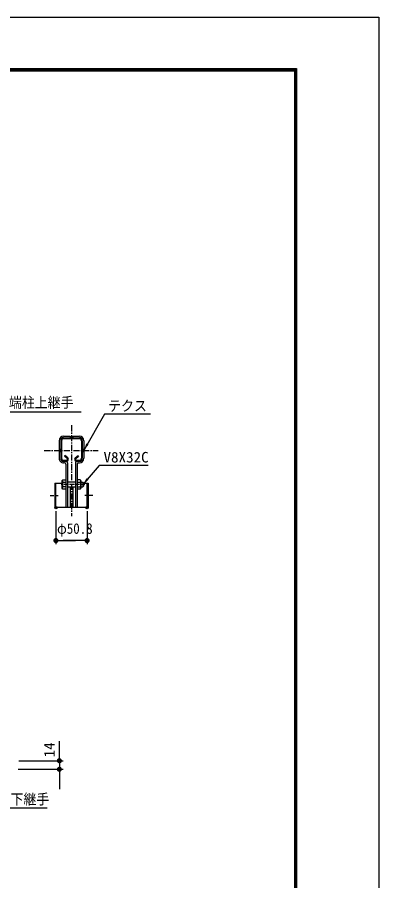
# Model space of a CAD drawing. Units: millimetres, scale not verified. Extents: x -5011 to 5012, y -3543 to 3544.
# Drawn here: x 3526 to 5012, y 0 to 3544 of the extents above; entities that cross this region are included whole.
import ezdxf
from ezdxf.enums import TextEntityAlignment as Align

# ---------------------------------------------------------------- set-up
doc = ezdxf.new("R2010")
doc.units = ezdxf.units.MM
doc.header["$LTSCALE"] = 20
doc.header["$PDMODE"] = 32
doc.header["$PDSIZE"] = 10
doc.linetypes.add('USER1', pattern=[1.125, 0.75, -0.125, 0.125, -0.125])
doc.linetypes.add('USER2', pattern=[2, 1.25, -0.25, 0.25, -0.25])
for name, color, linetype, lineweight in [('0-0_5寸法', 1, 'Continuous', 25), ('0-2_7詳細', 7, 'Continuous', 25), ('0-A_0', 7, 'Continuous', 25)]:
    doc.layers.add(name, color=color, linetype=linetype, lineweight=lineweight)
doc.layers.add('0-1_DEFPOINTS', color=7, linetype='Continuous')
doc.styles.add('ＭＳ ゴシック', font='')
doc.styles.get('ＭＳ ゴシック').set_extended_font_data('MS Gothic')

# ---------------------------------------------------------------- blocks, each defined once
blk = doc.blocks.new('M1')
at = {"layer": '0-0_5寸法'}
blk.add_line((-7, 0), (-54.01, 0), dxfattribs=at)
for points in [[(7, 0), (-7, 0), (-6.94, 0.88)], [(0, 0), (-6.94, -0.88), (-7, 0)], [(0, 0), (-7, 0), (7, 0)], [(6.94, 0.88), (-6.94, 0.88), (-6.78, 1.74)], [(7, 0), (-6.94, 0.88), (6.94, 0.88)], [(0, 0), (-6.78, -1.74), (-6.94, -0.88)], [(6.51, 2.58), (-6.78, 1.74), (-6.51, 2.58)], [(6.78, 1.74), (-6.78, 1.74), (6.51, 2.58)], [(6.94, 0.88), (-6.78, 1.74), (6.78, 1.74)], [(0, 0), (-6.51, -2.58), (-6.78, -1.74)], [(6.51, 2.58), (-6.51, 2.58), (-6.13, 3.37)], [(0, 0), (-6.13, -3.37), (-6.51, -2.58)], [(6.13, 3.37), (-6.13, 3.37), (-5.66, 4.11)], [(6.51, 2.58), (-6.13, 3.37), (6.13, 3.37)], [(0, 0), (-5.66, -4.11), (-6.13, -3.37)], [(5.66, 4.11), (-5.66, 4.11), (-5.1, 4.79)], [(6.13, 3.37), (-5.66, 4.11), (5.66, 4.11)], [(0, 0), (-5.1, -4.79), (-5.66, -4.11)], [(5.1, 4.79), (-5.1, 4.79), (-4.46, 5.39)], [(5.66, 4.11), (-5.1, 4.79), (5.1, 4.79)], [(0, 0), (-4.46, -5.39), (-5.1, -4.79)], [(3.75, 5.91), (-4.46, 5.39), (-3.75, 5.91)], [(4.46, 5.39), (-4.46, 5.39), (3.75, 5.91)], [(5.1, 4.79), (-4.46, 5.39), (4.46, 5.39)], [(0, 0), (-3.75, -5.91), (-4.46, -5.39)], [(3.75, 5.91), (-3.75, 5.91), (-2.98, 6.33)], [(0, 0), (-2.98, -6.33), (-3.75, -5.91)], [(2.98, 6.33), (-2.98, 6.33), (-2.16, 6.66)], [(3.75, 5.91), (-2.98, 6.33), (2.98, 6.33)], [(0, 0), (-2.16, -6.66), (-2.98, -6.33)], [(2.16, 6.66), (-2.16, 6.66), (-1.31, 6.88)], [(2.98, 6.33), (-2.16, 6.66), (2.16, 6.66)], [(0, 0), (-1.31, -6.88), (-2.16, -6.66)], [(1.31, 6.88), (-1.31, 6.88), (-0.44, 6.99)], [(2.16, 6.66), (-1.31, 6.88), (1.31, 6.88)], [(0, 0), (-0.44, -6.99), (-1.31, -6.88)], [(1.31, 6.88), (-0.44, 6.99), (0.44, 6.99)], [(0, 0), (0.44, -6.99), (-0.44, -6.99)], [(6.94, -0.88), (0, 0), (7, 0)], [(6.78, -1.74), (0, 0), (6.94, -0.88)], [(6.51, -2.58), (0, 0), (6.78, -1.74)], [(6.13, -3.37), (0, 0), (6.51, -2.58)], [(5.66, -4.11), (0, 0), (6.13, -3.37)], [(5.1, -4.79), (0, 0), (5.66, -4.11)], [(4.46, -5.39), (0, 0), (5.1, -4.79)], [(3.75, -5.91), (0, 0), (4.46, -5.39)], [(2.98, -6.33), (0, 0), (3.75, -5.91)], [(2.16, -6.66), (0, 0), (2.98, -6.33)], [(1.31, -6.88), (0, 0), (2.16, -6.66)], [(0.44, -6.99), (0, 0), (1.31, -6.88)]]:
    blk.add_solid(points, dxfattribs=at)

msp = doc.modelspace()

# ---------------------------------------------------------------- linework, layer by layer
at = {"layer": '0-0_5寸法'}
for p, q in [((3884.77, 1915.41), (3801.16, 1768.39)), ((4073.84, 1915.41), (3884.77, 1915.41)), ((3862.5, 1704.24), (3797.54, 1628.17)), ((4064.48, 1704.24), (3862.5, 1704.24)), ((3685.37, 1516.65), (3685.37, 1381.41)), ((3813.38, 1516.65), (3813.38, 1381.41)), ((3783.38, 1396.41), (3715.37, 1396.41)), ((3699.61, 522.72), (3699.61, 552.72)), ((3532.64, 492.72), (3714.61, 492.72)), ((3699.61, 492.72), (3699.61, 457.72)), ((3530.14, 457.72), (3714.61, 457.72)), ((3699.61, 427.72), (3699.61, 397.72))]:
    msp.add_line(p, q, dxfattribs=at)
for points in [[(3788.46, 1923), (3480.65, 1923), (3393.32, 1809.77)], [(3649.19, 298.46), (3384.33, 298.46), (3302.18, 496.37)]]:
    msp.add_lwpolyline(points, dxfattribs=at)
for points in [[(3800.18, 1766.65), (3810.48, 1795.31), (3819.53, 1790.16)], [(3796.25, 1626.65), (3811.77, 1652.85), (3819.69, 1646.08)]]:
    msp.add_solid(points, dxfattribs=at)
at = {"layer": '0-1_DEFPOINTS'}
for p in [(3685.37, 1531.65), (3813.38, 1531.65), (3685.37, 1396.41), (3699.61, 457.72)]:
    msp.add_point(p, dxfattribs=at)
at = {"layer": '0-2_7詳細', "color": 1, "linetype": 'USER2'}
for p, q in [((3749.38, 1869.39), (3749.38, 1496.45)), ((3637.58, 1766.65), (3858.55, 1766.65))]:
    msp.add_line(p, q, dxfattribs=at)
at = {"layer": '0-2_7詳細'}
for p, q in [((3717.12, 1824.72), (3744.38, 1824.72)), ((3717.12, 1818.37), (3781.63, 1818.37)), ((3717.12, 1814.56), (3781.63, 1814.56)), ((3744.38, 1824.72), (3744.38, 1818.37)), ((3754.38, 1824.72), (3754.38, 1818.37)), ((3754.38, 1824.72), (3781.63, 1824.72)), ((3698.58, 1806.18), (3698.58, 1766.65)), ((3704.93, 1806.18), (3704.93, 1734.04)), ((3708.74, 1806.18), (3708.74, 1734.04)), ((3790.02, 1806.18), (3790.02, 1734.04)), ((3793.83, 1806.18), (3793.83, 1734.04)), ((3800.18, 1806.18), (3800.18, 1766.65)), ((3698.58, 1771.65), (3704.93, 1771.65)), ((3698.58, 1766.65), (3698.58, 1734.04)), ((3698.58, 1761.65), (3704.93, 1761.65)), ((3731.18, 1733.1), (3720.03, 1743.15)), ((3765.02, 1735.93), (3776.18, 1745.98)), ((3767.57, 1733.1), (3778.72, 1743.15)), ((3776.18, 1745.98), (3778.72, 1743.15)), ((3793.83, 1771.65), (3800.18, 1771.65)), ((3793.83, 1761.65), (3800.18, 1761.65)), ((3800.18, 1766.65), (3800.18, 1734.04)), ((3717.12, 1725.66), (3729.05, 1725.66)), ((3717.12, 1721.85), (3729.1, 1721.85)), ((3720.8, 1715.5), (3717.12, 1715.5)), ((3725.8, 1710.5), (3725.8, 1531.65)), ((3733.37, 1714.85), (3733.37, 1531.65)), ((3765.38, 1714.85), (3765.38, 1531.65)), ((3765.38, 1714.43), (3765.38, 1655.78)), ((3769.65, 1721.85), (3781.63, 1721.85)), ((3769.7, 1725.66), (3781.63, 1725.66)), ((3772.95, 1710.5), (3772.95, 1531.65)), ((3777.95, 1715.5), (3781.63, 1715.5)), ((3681.13, 1631.65), (3681.13, 1531.65)), ((3681.13, 1631.65), (3711.57, 1631.65)), ((3685.37, 1531.65), (3685.37, 1631.65)), ((3711.57, 1642.2), (3713.5, 1645.55)), ((3711.57, 1611.1), (3711.57, 1642.2)), ((3713.08, 1636.1), (3725.8, 1636.1)), ((3733.37, 1636.73), (3765.38, 1636.73)), ((3785.55, 1645.55), (3772.95, 1645.55)), ((3772.95, 1636.1), (3785.55, 1636.1)), ((3788.07, 1640.86), (3788.07, 1610.9)), ((3788.07, 1640.86), (3788.07, 1610.9)), ((3788.07, 1636.1), (3795.63, 1636.1)), ((3795.63, 1636.1), (3798.15, 1633.57)), ((3795.63, 1636.1), (3795.63, 1617.21)), ((3798.15, 1631.65), (3817.63, 1631.65)), ((3813.38, 1531.65), (3813.38, 1631.65)), ((3817.63, 1631.65), (3817.63, 1531.65)), ((3713.5, 1607.75), (3711.57, 1611.1)), ((3713.5, 1607.75), (3711.57, 1611.1)), ((3725.8, 1617.2), (3713.08, 1617.2)), ((3725.8, 1607.75), (3713.5, 1607.75)), ((3733.37, 1616.58), (3765.38, 1616.57)), ((3744.38, 1616.57), (3744.38, 1531.65)), ((3754.38, 1616.57), (3754.38, 1531.65)), ((3772.95, 1617.21), (3785.55, 1617.21)), ((3785.55, 1607.75), (3772.95, 1607.75)), ((3788.07, 1617.21), (3795.63, 1617.21)), ((3798.15, 1619.73), (3795.63, 1617.21)), ((3798.15, 1619.73), (3795.63, 1617.21)), ((3681.13, 1586.84), (3685.37, 1586.84)), ((3681.13, 1576.46), (3685.37, 1576.46)), ((3817.63, 1586.84), (3813.38, 1586.84)), ((3817.63, 1576.46), (3813.38, 1576.46)), ((3817.63, 1531.65), (3681.13, 1531.65))]:
    msp.add_line(p, q, dxfattribs=at)
at = {"layer": '0-2_7詳細', "color": 1, "linetype": 'USER1'}
for p, q in [((3803.66, 1626.65), (3706.58, 1626.65)), ((3662.35, 1581.65), (3694.1, 1581.65)), ((3836.4, 1581.65), (3804.65, 1581.65))]:
    msp.add_line(p, q, dxfattribs=at)
at = {"layer": '0-2_7詳細'}
for points in [[(3733.73, 1735.93), (3722.58, 1745.98), (3720.03, 1743.15)], [(3711.57, 1642.2), (3713.5, 1645.55), (3725.8, 1645.55)], [(3795.63, 1636.1), (3798.15, 1633.57), (3798.15, 1619.73)]]:
    msp.add_lwpolyline(points, dxfattribs=at)
for centre, radius, start, end in [((3717.12, 1806.18), 18.54, 90, 179.99992), ((3717.12, 1806.18), 12.19, 90, 179.99992), ((3717.12, 1806.18), 8.38, 90, 179.99992), ((3781.63, 1806.18), 8.38, 0, 90), ((3781.64, 1806.18), 18.54, 0, 90), ((3781.64, 1806.18), 12.19, 0, 90), ((3717.12, 1734.04), 18.54, 179.99992, 270), ((3717.12, 1734.04), 12.19, 179.99992, 270), ((3717.12, 1734.04), 8.38, 179.99992, 270), ((3720.8, 1710.5), 5, 0, 90), ((3726.37, 1714.85), 7, 0, 90), ((3729.05, 1729.47), 3.81, 270, 359.48416), ((3729.05, 1729.47), 7.62, 270, 359.48419), ((3727.79, 1729.33), 5.08, 0, 48.00107), ((3727.79, 1729.33), 8.89, 0.00008, 48.0006), ((3770.97, 1729.33), 8.89, 131.9994, 179.99992), ((3769.7, 1729.47), 7.62, 179.99992, 270), ((3772.38, 1714.85), 7, 90, 180), ((3770.97, 1729.33), 5.08, 131.99885, 179.99992), ((3769.7, 1729.47), 3.81, 180.99672, 270), ((3777.95, 1710.5), 5, 90, 180), ((3781.63, 1734.04), 8.38, 270, 0), ((3781.64, 1734.04), 18.54, 270, 0), ((3781.64, 1734.04), 12.19, 270, 0), ((3741.51, 1646.4), 30.24, 187.97958, 199.90953), ((3741.51, 1646.4), 30.24, 187.97958, 199.90953), ((3741.8, 1626.65), 30.24, 161.79012, 198.20988), ((3741.8, 1626.65), 30.24, 161.79012, 198.20988), ((3770.27, 1626.75), 17.87, 328.00369, 31.54706), ((3770.27, 1626.75), 17.87, 328.00369, 31.54706), ((3782.17, 1640.86), 5.85, 305.37329, 54.19452), ((3782.17, 1640.86), 5.85, 305.37329, 54.19452), ((3741.51, 1606.91), 30.24, 160.09047, 172.02042), ((3741.51, 1606.91), 30.24, 160.09047, 172.02042), ((3783.13, 1612.49), 5.19, 297.11212, 62.81372), ((3783.13, 1612.49), 5.19, 297.11212, 62.81372)]:
    msp.add_arc(centre, radius, start, end, dxfattribs=at)
at = {"layer": '0-A_0', "color": 3}
msp.add_lwpolyline([(-5011.49, 3544.02), (5012.26, 3544.02), (5012.26, -3543.48), (-5011.49, -3543.48)], close=True, dxfattribs=at)
at = {"layer": '0-A_0'}
for points in [[(-4673.99, 3333.08), (4674.76, 3333.08), (4674.76, -3332.54), (-4673.99, -3332.54)], [(-4671.88, 3330.97), (4672.65, 3330.97), (4672.65, -3330.43), (-4671.88, -3330.43)], [(-4669.77, 3328.86), (4670.54, 3328.86), (4670.54, -3328.32), (-4669.77, -3328.32)], [(-4667.66, 3326.75), (4668.43, 3326.75), (4668.43, -3326.21), (-4667.66, -3326.21)], [(-4665.56, 3324.65), (4666.32, 3324.65), (4666.32, -3324.1), (-4665.56, -3324.1)]]:
    msp.add_lwpolyline(points, close=True, dxfattribs=at)

# ---------------------------------------------------------------- block references
at = {"layer": '0-0_5寸法', "xscale": 1.5, "yscale": 1.5}
for p, rotation in [((3685.37, 1396.41), 180), ((3699.61, 492.72), 270), ((3699.61, 457.72), 90)]:
    msp.add_blockref('M1', p, dxfattribs=dict(at, rotation=rotation))
msp.add_blockref('M1', (3813.38, 1396.41), dxfattribs=at)

# ---------------------------------------------------------------- texts
at = {"layer": '0-0_5寸法', "color": 3, "style": 'ＭＳ ゴシック'}
for s, width, p in [('端柱上継手', 0.9, (3492.23, 1928.62)), ('テクス', 0.9, (3900.01, 1914.66)), ('V8X32C', 1.05, (3881.04, 1703.8)), ('φ50.8', 0.9, (3689.86, 1411.11)), ('端柱下継手', 0.9, (3392.54, 300.4))]:
    msp.add_text(s, height=43.26, dxfattribs=dict(at, width=width)).set_placement(p, align=Align.BOTTOM_LEFT)
at = {"layer": '0-0_5寸法', "color": 3, "style": 'ＭＳ ゴシック', "width": 1.05}
msp.add_text('14', height=43.26, rotation=90, dxfattribs=at).set_placement((3693.16, 506.32), align=Align.BOTTOM_LEFT)

doc.saveas('drawing.dxf')
